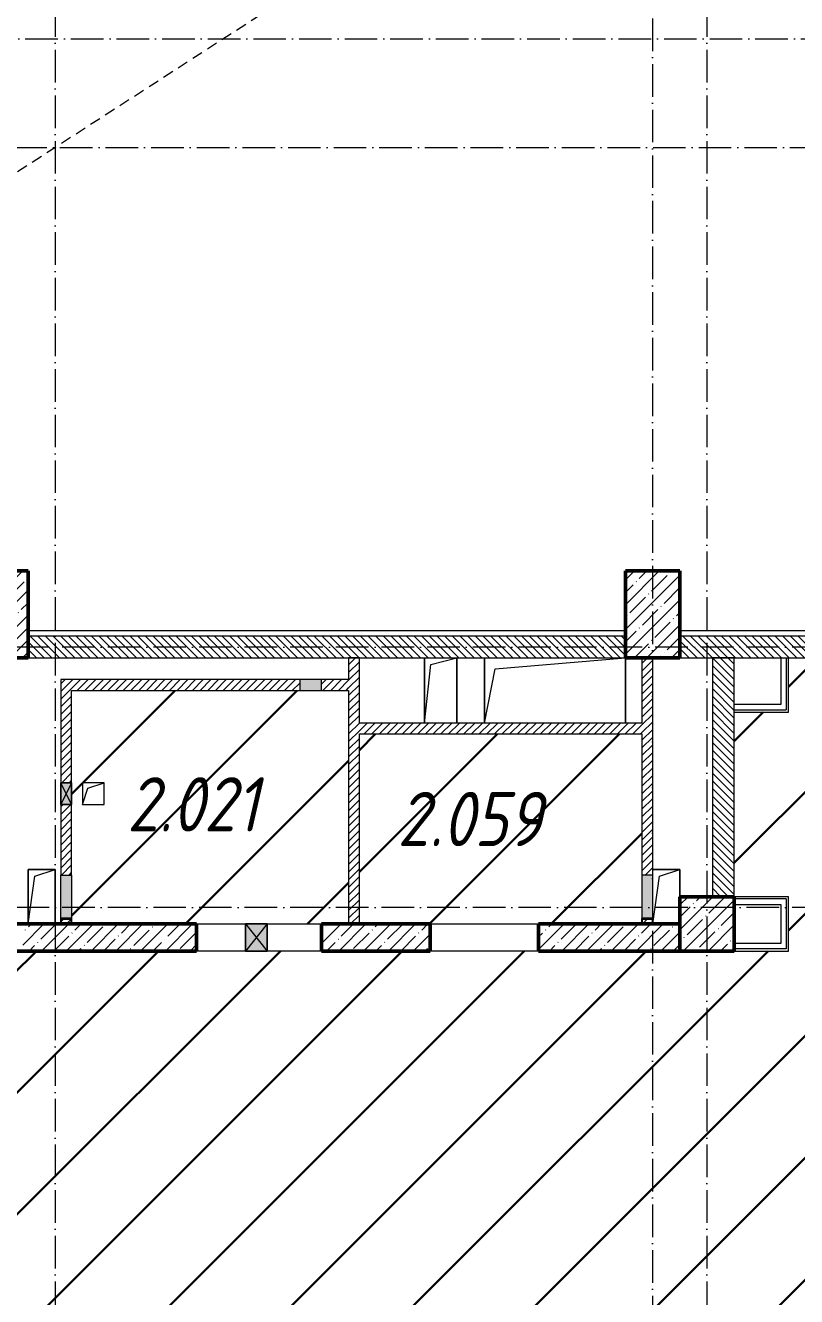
# Model space of a CAD drawing. Header units: millimetres. Extents: x -17017 to 628417, y -109036 to 199237.
# Drawn here: x 100485 to 107585, y 127712 to 139420 of the extents above; entities that cross this region are included whole.
import ezdxf

# ---------------------------------------------------------------- set-up
doc = ezdxf.new("R2010")
doc.units = ezdxf.units.MM
doc.linetypes.add('200_ШТРИХ_ш1п0_6_', pattern=[160, 100, -60])
doc.linetypes.add('50_200_ШТРИХ_1Т_ш5_п1_п1_', pattern=[700, 500, -100, 0, -100])
for name, color, linetype, lineweight in [('3.1) ЖБ окна 1.2 м', 102, 'Continuous', 30), ('A-DETL-____-OTLN-3', 7, '200_ШТРИХ_ш1п0_6_', 9), ('A-DETL-GENF-OTLN', 7, 'Continuous', 9), ('A-FLOR-____-OTLN', 7, 'Continuous', 9), ('A-GENM-____-MCUT', 7, 'Continuous', 25), ('A-GENM-____-OTLN', 7, 'Continuous', 9), ('A-GENM-____-OTLN-1', 7, 'Continuous', 25), ('A-GLAZ-____-OTLN', 7, 'Continuous', 9), ('A-WALL-____-MCUT', 7, 'Continuous', 13), ('A-WALL-____-MCUT-2', 7, 'Continuous', 50), ('A-WALL-____-OTLN', 7, 'Continuous', 9), ('A-WALL-____-PATT-1', 7, 'Continuous', 9), ('A-WALL-FNSH-MCUT-1', 7, 'Continuous', 9), ('S-COLS-____-MCUT', 7, 'Continuous', 50), ('S-COLS-____-OTLN', 7, 'Continuous', 9), ('S-GRID-____-OTLN-1', 7, '50_200_ШТРИХ_1Т_ш5_п1_п1_', 9), ('Марки помещений', 7, 'Continuous', 9), ('стяжа', 7, 'Continuous', 30)]:
    doc.layers.add(name, color=color, linetype=linetype, lineweight=lineweight)
doc.layers.add('A-GLAZ-____-OTLN-1', color=7, linetype='Continuous', lineweight=9, true_color=0xc0c0c0)
doc.styles.add('ISOCPEUR_I_2', font='isocpeui.ttf', dxfattribs={"width": 0.85, "height": 2.3})
pattern_1 = [(135, (43259.71, 63713.66), (-35.35534, -35.35534), [])]
pattern_2 = [(45, (43259.71, 63713.66), (-35.35534, 35.35534), [])]

# ---------------------------------------------------------------- blocks, each defined once
blk = doc.blocks.new('BSC_Колонна _Прямоугольная - 500х500-V78-АР1_План отверстий 2 этажа в осях 1-64_Ю-ЯЯ')
at = {"layer": 'S-COLS-____-OTLN'}
h = blk.add_hatch(dxfattribs=at)
h.set_pattern_fill('FP_90', color=256, style=0, pattern_type=2)
h.set_pattern_definition([(45, (-63500, -67431.04), (-114.04925, 114.04925), []), (45, (-63385.95, -67431.04), (-114.04925, 114.04925), [201.613, -40.323, 3.353, -36.97])])
h.paths.add_polyline_path([(-250, -250), (250, -250), (250, 250), (-250, 250)], flags=0)
at = {"layer": 'S-COLS-____-MCUT'}
for p, q in [((250, 250), (-250, 250)), ((-250, 250), (-250, -250)), ((250, -250), (250, 250)), ((-250, -250), (250, -250))]:
    blk.add_line(p, q, dxfattribs=at)
blk = doc.blocks.new('BSC_Колонна _Прямоугольная - 500х800-V86-АР1_План отверстий 2 этажа в осях 1-64_Ю-ЯЯ')
at = {"layer": 'S-COLS-____-OTLN'}
h = blk.add_hatch(dxfattribs=at)
h.set_pattern_fill('FP_99', color=256, style=0, pattern_type=2)
h.set_pattern_definition([(225, (57000, 70281.04), (114.04925, -114.04925), []), (225, (56885.95, 70281.04), (114.04925, -114.04925), [201.613, -40.323, 3.353, -36.97])])
h.paths.add_polyline_path([(-250, 400), (-250, -400), (250, -400), (250, 400)], flags=0)
at = {"layer": 'S-COLS-____-MCUT'}
for p, q in [((250, 400), (-250, 400)), ((-250, 400), (-250, -400)), ((250, -400), (250, 400)), ((-250, -400), (250, -400))]:
    blk.add_line(p, q, dxfattribs=at)
blk = doc.blocks.new('BSC_Колонна _Прямоугольная - 500х800-V87-АР1_План отверстий 2 этажа в осях 1-64_Ю-ЯЯ')
at = {"layer": 'S-COLS-____-OTLN'}
h = blk.add_hatch(dxfattribs=at)
h.set_pattern_fill('FP_100', color=256, style=0, pattern_type=2)
h.set_pattern_definition([(225, (63000, 70281.04), (114.04925, -114.04925), []), (225, (62885.95, 70281.04), (114.04925, -114.04925), [201.613, -40.323, 3.353, -36.97])])
h.paths.add_polyline_path([(-250, 400), (-250, -400), (250, -400), (250, 400)], flags=0)
at = {"layer": 'S-COLS-____-MCUT'}
for p, q in [((250, 400), (-250, 400)), ((-250, 400), (-250, -400)), ((250, -400), (250, 400)), ((-250, -400), (250, -400))]:
    blk.add_line(p, q, dxfattribs=at)
blk = doc.blocks.new('AR_Отверстие Ниша - Лючок-32404098-АР1_План отверстий 2 этажа в осях 1-64_Ю-ЯЯ')
at = {"layer": 'A-GLAZ-____-OTLN'}
blk.add_hatch(color=256, dxfattribs=at).paths.add_polyline_path([(200, -50), (200, 50), (-200, 50), (-200, -50)], flags=0)
for p, q in [((200, 50), (-200, 50)), ((-200, 50), (-200, -50)), ((-200, -50), (200, -50))]:
    blk.add_line(p, q, dxfattribs=at)
blk = doc.blocks.new('AR_Отверстие Ниша - Лючок-32404066-АР1_План отверстий 2 этажа в осях 1-64_Ю-ЯЯ')
at = {"layer": 'A-GLAZ-____-OTLN'}
blk.add_hatch(color=256, dxfattribs=at).paths.add_polyline_path([(200, -50), (200, 50), (-200, 50), (-200, -50)], flags=0)
for p, q in [((-200, 50), (200, 50)), ((-200, -50), (-200, 50)), ((200, -50), (-200, -50))]:
    blk.add_line(p, q, dxfattribs=at)
blk = doc.blocks.new('AR_Отверстие Ниша - Лючок-32404042-АР1_План отверстий 2 этажа в осях 1-64_Ю-ЯЯ')
at = {"layer": 'A-GLAZ-____-OTLN'}
blk.add_hatch(color=256, dxfattribs=at).paths.add_polyline_path([(100, -50), (100, 50), (-100, 50), (-100, -50)], flags=0)
for p, q in [((100, 50), (-100, 50)), ((-100, 50), (-100, -50)), ((100, -50), (100, 50)), ((-100, -50), (100, -50))]:
    blk.add_line(p, q, dxfattribs=at)
blk = doc.blocks.new('154_Фахверк_СКБ_Швеллер - Тип_100_3960_зеркало-29769493-АР1_План отверстий 2 этажа в осях 1-64_Ю-ЯЯ')
at = {"layer": 'A-GENM-____-MCUT'}
for p, q in [((175, 50), (125, 50)), ((125, 50), (125, -50)), ((128, 47), (175, 47)), ((128, -47), (128, 47)), ((175, 47), (175, 50)), ((125, -50), (175, -50)), ((175, -47), (128, -47)), ((175, -50), (175, -47))]:
    blk.add_line(p, q, dxfattribs=at)
blk = doc.blocks.new('AR_Отверстие прямоугольное _в стене_ - AR_Отверстие прямоугольное _в стене__ВК-32402728-АР1_План отверстий 2 этажа в осях 1-64_Ю-ЯЯ')
at = {"layer": 'A-GLAZ-____-OTLN'}
blk.add_hatch(color=256, dxfattribs=at).paths.add_polyline_path([(100, 50), (-100, 50), (-100, -50), (100, -50)], flags=0)
at = {"layer": 'A-DETL-GENF-OTLN'}
for p, q in [((-100, -50), (-100, 50)), ((-100, 50), (100, 50)), ((100, 50), (-100, -50)), ((-100, 50), (100, -50)), ((100, 50), (-100, 50)), ((-100, 50), (-100, -50)), ((100, 50), (100, -50)), ((100, -50), (100, 50)), ((100, -50), (-100, -50)), ((-100, -50), (100, -50))]:
    blk.add_line(p, q, dxfattribs=at)
blk = doc.blocks.new('AR_Отверстие прямоугольное _в плите_ - AR_Отверстие прямоугольное _в плите_-30459229-АР1_План отверстий 2 этажа в осях 1-64_Ю-ЯЯ')
at = {"layer": 'A-GENM-____-OTLN'}
for p, q in [((125, 250), (-125, 250)), ((-125, 250), (-125, -250)), ((-63, 188), (125, 250)), ((125, -250), (125, 250)), ((-125, -250), (-63, 188))]:
    blk.add_line(p, q, dxfattribs=at)
blk = doc.blocks.new('AR_Отверстие прямоугольное _в плите_ - AR_Отверстие прямоугольное _в плите_-30459207-АР1_План отверстий 2 этажа в осях 1-64_Ю-ЯЯ')
at = {"layer": 'A-GENM-____-OTLN'}
for p, q in [((100, 100), (-100, 100)), ((-100, 100), (-100, -100)), ((-100, -100), (-50, 50)), ((-50, 50), (100, 100)), ((100, -100), (100, 100)), ((-100, -100), (100, -100))]:
    blk.add_line(p, q, dxfattribs=at)
blk = doc.blocks.new('AR_Отверстие прямоугольное _в плите_ - AR_Отверстие прямоугольное _в плите_-V162-АР1_План отверстий 2 этажа в осях 1-64_Ю-ЯЯ')
at = {"layer": 'A-GENM-____-OTLN'}
for p, q in [((125, 250), (-125, 250)), ((-63, 188), (125, 250)), ((125, 0), (125, 250)), ((-125, -250), (-63, 188))]:
    blk.add_line(p, q, dxfattribs=at)
blk = doc.blocks.new('AR_Отверстие прямоугольное _в плите_ - AR_Отверстие прямоугольное _в плите_-30552610-АР1_План отверстий 2 этажа в осях 1-64_Ю-ЯЯ')
at = {"layer": 'A-GENM-____-OTLN'}
for p, q in [((-150, 300), (-150, -300)), ((-150, -300), (-90, 240)), ((-90, 240), (150, 300)), ((150, -300), (150, 300))]:
    blk.add_line(p, q, dxfattribs=at)
blk = doc.blocks.new('AR_Отверстие прямоугольное _в стене__БезПР - AR_Отверстие прямоугольное _в стене__БезПР-30578456-АР1_План отверстий 2 этажа в осях 1-64_Ю-ЯЯ')
at = {"layer": 'A-GLAZ-____-OTLN-1'}
blk.add_hatch(color=256, dxfattribs=at).paths.add_polyline_path([(100, -125), (100, 125), (-100, 125), (-100, -125)], flags=0)
at = {"layer": 'A-DETL-GENF-OTLN'}
for p, q in [((-100, -125), (-100, 125)), ((-100, 125), (100, 125)), ((100, 125), (-100, -125)), ((-100, 125), (100, -125)), ((100, 125), (-100, 125)), ((-100, 125), (-100, -125)), ((100, 125), (100, -125)), ((100, -125), (100, 125)), ((100, -125), (-100, -125)), ((-100, -125), (100, -125))]:
    blk.add_line(p, q, dxfattribs=at)
at = {"layer": 'A-GLAZ-____-OTLN'}
blk.add_line((100, 125), (-100, 125), dxfattribs=at)
blk = doc.blocks.new('AR_Отверстие прямоугольное _в плите_ - AR_Отверстие прямоугольное _в плите_-30552510-АР1_План отверстий 2 этажа в осях 1-64_Ю-ЯЯ')
at = {"layer": 'A-GENM-____-OTLN'}
for p, q in [((-650, 300), (-650, -300)), ((-550, 200), (650, 300)), ((650, -300), (650, 300)), ((-650, -300), (-550, 200))]:
    blk.add_line(p, q, dxfattribs=at)
blk = doc.blocks.new('2этаж')
at = {"layer": 'S-GRID-____-OTLN-1', "color": 251, "ltscale": 0.6, "true_color": 0x636466}
for p, q in [((47408.3, 549908.8), (47408.3, 511907.5)), ((41908.3, 549620.5), (41908.3, 512048.6)), ((47908.3, 549620.5), (47908.3, 512048.6)), ((33650.4, 534597), (88482.7, 534597)), ((18845.8, 533597), (88482.7, 533597)), ((88482.7, 528997), (33650.4, 528997)), ((88482.7, 526597), (-20260.4, 526597))]:
    blk.add_line(p, q, dxfattribs=at)

msp = doc.modelspace()

# ---------------------------------------------------------------- hatches: boundary and pattern name
at = {"layer": 'A-WALL-____-PATT-1'}
h = msp.add_hatch(dxfattribs=at)
h.set_pattern_fill('FP_6', color=256, style=0, pattern_type=2)
h.set_pattern_definition(pattern_1)
h.paths.add_polyline_path([(106010, 133595), (106010, 133795), (100510, 133795), (100510, 133595), (105107, 133595)], flags=0)
h = msp.add_hatch(dxfattribs=at)
h.set_pattern_fill('FP_6', color=256, style=0, pattern_type=2)
h.set_pattern_definition(pattern_1)
h.paths.add_polyline_path([(111960, 133595), (111960, 133795), (106510, 133795), (106510, 133595), (110410, 133595)], flags=0)
h = msp.add_hatch(dxfattribs=at)
h.set_pattern_fill('FP_5', color=256, style=0, pattern_type=2)
h.set_pattern_definition(pattern_2)
h.paths.add_polyline_path([(103560, 131145), (103560, 133595), (103460, 133595), (103460, 131145)], flags=0)
h = msp.add_hatch(dxfattribs=at)
h.set_pattern_fill('FP_5', color=256, style=0, pattern_type=2)
h.set_pattern_definition(pattern_2)
h.paths.add_polyline_path([(106163, 131145), (106257, 131145), (106257, 131192), (106163, 131192)], flags=0)
h.paths.add_polyline_path([(106260, 131595), (106260, 133595), (106160, 133595), (106160, 131595), (106234, 131595)], flags=0)
h = msp.add_hatch(dxfattribs=at)
h.set_pattern_fill('FP_6', color=256, style=0, pattern_type=2)
h.set_pattern_definition(pattern_1)
h.paths.add_polyline_path([(106810, 131395), (107010, 131395), (107010, 133595), (106810, 133595)], flags=0)
h = msp.add_hatch(dxfattribs=at)
h.set_pattern_fill('FP_5', color=256, style=0, pattern_type=2)
h.set_pattern_definition(pattern_2)
h.paths.add_polyline_path([(100813, 131145), (100907, 131145), (100907, 131192), (100813, 131192)], flags=0)
h.paths.add_polyline_path([(100810, 131595), (100910, 131595), (100910, 132245), (100810, 132245), (100810, 132239)], flags=0)
h.paths.add_polyline_path([(100810, 132445), (100910, 132445), (100910, 133395), (100810, 133395)], flags=0)
h = msp.add_hatch(dxfattribs=at)
h.set_pattern_fill('FP_5', color=256, style=0, pattern_type=2)
h.set_pattern_definition(pattern_2)
h.paths.add_polyline_path([(100910, 133295), (103010, 133295), (103010, 133395), (100910, 133395)], flags=0)
h.paths.add_polyline_path([(103460, 133295), (103460, 133395), (103210, 133395), (103210, 133295), (103340, 133295)], flags=0)
h = msp.add_hatch(dxfattribs=at)
h.set_pattern_fill('FP_5', color=256, style=0, pattern_type=2)
h.set_pattern_definition(pattern_2)
h.paths.add_polyline_path([(103560, 132895), (106160, 132895), (106160, 132995), (103560, 132995)], flags=0)
h = msp.add_hatch(dxfattribs=at)
h.set_pattern_fill('FP_13', color=256, style=0, pattern_type=2)
h.set_pattern_definition([(45, (43259.71, 63713.66), (-114.04925, 114.04925), []), (45, (43373.76, 63713.66), (-114.04925, 114.04925), [201.612, -40.322, 3.353, -36.97])])
h.paths.add_polyline_path([(106510, 130895), (106510, 131145), (105210, 131145), (105210, 130895), (106260, 130895)], flags=0)
h.paths.add_polyline_path([(104210, 130895), (104210, 131145), (103210, 131145), (103210, 130895), (103340, 130895)], flags=0)
h.paths.add_polyline_path([(100810, 130895), (102060, 130895), (102060, 131145), (100460, 131145), (100460, 130895)], flags=0)
at = {"layer": 'стяжа'}
h = msp.add_hatch(dxfattribs=at)
h.set_pattern_fill('ANSI31', color=5, scale=250)
h.paths.add_polyline_path([(117700, 133595), (117160, 133595), (112460, 133595), (111960, 133595), (111760, 133595), (111760, 133145), (111534, 133145), (111534, 133139), (111086, 133139), (110960, 133145), (110960, 133595), (107510, 133595), (107510, 133095), (107010, 133095), (107010, 131395), (107510, 131395), (107510, 130895), (107010, 130895), (106510, 130895), (105210, 130895), (104210, 130895), (103210, 130895), (102711, 130895), (102511, 130895), (102060, 130895), (100360, 130895), (100360, 130095), (100085, 130095), (99185, 130095), (98910, 130095), (98910, 130895), (97560, 130895), (97061, 130895), (96861, 130895), (96410, 130895), (96060, 130895), (96060, 130295), (95960, 130295), (95910, 130295), (95910, 130395), (94810, 130395), (94810, 130295), (94510, 130295), (93560, 130295), (93460, 130295), (93460, 130895), (93460, 131145), (93260, 131145), (93260, 131245), (90810, 131245), (89010, 131245), (89010, 130995), (88760, 130995), (88760, 126895), (89010, 126895), (89335, 126895), (89335, 126901), (89410, 126901), (89845, 126895), (90695, 126895), (91035, 126895), (91035, 126901), (91104, 126901), (91110, 126901), (91185, 126901), (91510, 126895), (92010, 126895), (93635, 126895), (93635, 126901), (93710, 126901), (93716, 126901), (93785, 126901), (93870, 126895), (94270, 126895), (94410, 126895), (94410, 126901), (94485, 126901), (94635, 126895), (94635, 126901), (94710, 126901), (94890, 126895), (95190, 126895), (95410, 126895), (95410, 126901), (95485, 126901), (95635, 126895), (95635, 126901), (95710, 126901), (96410, 126895), (96410, 126901), (96485, 126901), (96635, 126895), (96635, 126901), (96710, 126901), (97410, 126895), (97410, 126901), (97510, 126901), (97510, 126895), (98010, 126895), (98335, 126895), (98335, 126901), (98410, 126901), (98760, 126895), (99610, 126895), (100035, 126895), (100035, 126901), (100104, 126901), (100110, 126901), (100185, 126901), (100510, 126895), (101010, 126895), (101510, 126895), (102010, 126895), (103735, 126895), (103735, 126901), (103810, 126901), (103816, 126901), (103840, 126895), (103810, 126895), (103810, 126855), (103815, 126855), (103815, 126695), (105610, 126695), (105610, 126764), (105610, 126826), (105610, 126901), (105685, 126901), (106510, 126895), (107010, 126895), (107535, 126895), (107535, 126901), (107610, 126901), (107616, 126901), (107685, 126901), (108335, 126895), (108585, 126895), (108685, 126895), (108685, 126901), (108754, 126901), (108760, 126901), (108835, 126901), (109960, 126895), (110410, 126895), (112010, 126895), (112510, 126895), (114835, 126895), (114835, 126901), (114910, 126901), (114916, 126901), (114985, 126901), (116510, 126895), (116510, 126901), (116585, 126901), (117700, 126897)])
h.paths.add_polyline_path([(111960, 130895), (111960, 131395), (112460, 131395), (112460, 130895)], flags=16)
h.paths.add_polyline_path([(113310, 124995), (113304, 124995), (113304, 125070), (113310, 126695), (112510, 126695), (112510, 126645), (112010, 126645), (110410, 126645), (110210, 126645), (110210, 119395), (110210, 119145), (111210, 119145), (112260, 119145), (112260, 120995), (112260, 122545), (112260, 122795), (113310, 122795), (113310, 123320), (113304, 123320), (113304, 123395)])
h.paths.add_polyline_path([(117710, 126695), (116585, 126695), (116585, 126689), (116510, 126689), (114985, 126693), (114985, 126689), (114916, 126689), (114910, 126689), (114835, 126689), (114310, 126691), (114310, 126620), (114310, 125770), (114310, 125195), (114210, 125195), (114160, 125195), (113710, 125195), (113660, 125195), (113510, 125195), (113510, 125070), (113516, 125070), (113516, 124995), (113510, 123395), (113516, 123395), (113516, 123320), (113510, 122795), (117710, 122795)])
h = msp.add_hatch(dxfattribs=at)
h.set_pattern_fill('ANSI31', color=5, scale=250)
h.paths.add_polyline_path([(106160, 132895), (103560, 132895), (103560, 131145), (104210, 131145), (105210, 131145), (106160, 131145), (106160, 131195), (106160, 131595)])
h.paths.add_polyline_path([(103460, 133295), (103210, 133295), (103010, 133295), (100910, 133295), (100910, 132445), (100910, 132245), (100910, 131595), (100910, 131195), (100910, 131145), (102060, 131145), (102511, 131145), (102711, 131145), (103210, 131145), (103460, 131145)])
h.paths.add_polyline_path([(101210, 132245), (101010, 132245), (101010, 132445), (101210, 132445)], flags=16)
h.paths.add_polyline_path([(97960, 133095), (97637, 131320), (97960, 131320), (97960, 133595), (95910, 133595), (95910, 132334), (96861, 131145), (97061, 131145), (98288, 133095)])
h.paths.add_polyline_path([(98560, 131545), (98760, 131545), (98760, 133195), (98060, 133195), (98060, 133595), (97960, 133595), (97960, 133095), (98288, 133095), (97960, 132573), (97960, 131320), (97637, 131320), (97826, 132361), (97061, 131145), (97560, 131145), (98410, 131145), (98507, 131145), (98560, 131145)])
h.paths.add_polyline_path([(98410, 131595), (98510, 131595), (98510, 131192), (98410, 131192)], flags=16)

# ---------------------------------------------------------------- linework, layer by layer
at = {"layer": 'A-DETL-____-OTLN-3'}
msp.add_line((117160, 148895), (94260, 134095), dxfattribs=at)
at = {"layer": 'A-FLOR-____-OTLN'}
for p, q in [((106010, 133845), (100510, 133845)), ((111960, 133845), (106510, 133845)), ((104158, 132995), (104158, 133595)), ((104458, 133595), (104458, 132995)), ((104710, 132995), (104710, 133595)), ((106010, 133595), (106010, 132995)), ((100510, 131645), (100760, 131645)), ((100510, 131145), (100510, 131645)), ((100760, 131645), (100760, 131145)), ((106260, 131645), (106510, 131645)), ((106510, 131645), (106510, 131395))]:
    msp.add_line(p, q, dxfattribs=at)
at = {"layer": 'A-WALL-____-MCUT'}
for p, q in [((106010, 133795), (100510, 133795)), ((111960, 133795), (106510, 133795)), ((100510, 133595), (106010, 133595)), ((106510, 133595), (111960, 133595)), ((107010, 133595), (106810, 133595)), ((106810, 133595), (106810, 131395)), ((107010, 131395), (107010, 133595)), ((107440, 133595), (107440, 133165)), ((107490, 133595), (107490, 133115)), ((107440, 133165), (107010, 133165)), ((107010, 133115), (107490, 133115)), ((107490, 131375), (107010, 131375)), ((107490, 131375), (107490, 130915)), ((107010, 131325), (107440, 131325)), ((107440, 131325), (107440, 130965)), ((107440, 130965), (107010, 130965)), ((107490, 130915), (107010, 130915))]:
    msp.add_line(p, q, dxfattribs=at)
at = {"layer": 'A-WALL-____-MCUT-2'}
for p, q in [((100810, 131145), (99010, 131145)), ((100907, 131145), (100813, 131145)), ((102060, 131145), (100910, 131145)), ((102060, 130895), (102060, 131145)), ((104210, 131145), (103210, 131145)), ((103210, 131145), (103210, 130895)), ((104210, 130895), (104210, 131145)), ((106160, 131145), (105210, 131145)), ((105210, 131145), (105210, 130895)), ((106257, 131145), (106163, 131145)), ((106510, 131145), (106260, 131145)), ((97560, 130895), (102060, 130895)), ((103210, 130895), (104210, 130895)), ((105210, 130895), (106510, 130895))]:
    msp.add_line(p, q, dxfattribs=at)
at = {"layer": 'A-WALL-____-OTLN'}
for p, q in [((102060, 131145), (102511, 131145)), ((102711, 131145), (103210, 131145)), ((104210, 131145), (105210, 131145)), ((102511, 130895), (102060, 130895)), ((103210, 130895), (102711, 130895)), ((105210, 130895), (104210, 130895))]:
    msp.add_line(p, q, dxfattribs=at)
at = {"layer": 'A-WALL-FNSH-MCUT-1'}
for p, q in [((103460, 133595), (103460, 133395)), ((103560, 133595), (103460, 133595)), ((103560, 132995), (103560, 133595)), ((106160, 133595), (106160, 132995)), ((106260, 131595), (106260, 133595)), ((107510, 133095), (107510, 133595)), ((100810, 133395), (100810, 132445)), ((103010, 133395), (100810, 133395)), ((103460, 133395), (103210, 133395)), ((100910, 132445), (100910, 133295)), ((100910, 133295), (103010, 133295)), ((103210, 133295), (103460, 133295)), ((103460, 133295), (103460, 131145)), ((106160, 132995), (103560, 132995)), ((107010, 133095), (107510, 133095)), ((103560, 131145), (103560, 132895)), ((103560, 132895), (106160, 132895)), ((106160, 132895), (106160, 131595)), ((100810, 132245), (100810, 131595)), ((100910, 131595), (100910, 132245)), ((107510, 131395), (107010, 131395)), ((107510, 130895), (107510, 131395)), ((107010, 130895), (107510, 130895))]:
    msp.add_line(p, q, dxfattribs=at)

# ---------------------------------------------------------------- block references
at = {"layer": '3.1) ЖБ окна 1.2 м'}
msp.add_blockref('2этаж', (58851, -395302), dxfattribs=at)
at = {"layer": 'A-GENM-____-OTLN'}
for name, p in [('AR_Отверстие прямоугольное _в плите_ - AR_Отверстие прямоугольное _в плите_-30552610-АР1_План отверстий 2 этажа в осях 1-64_Ю-ЯЯ', (104308, 133295)), ('AR_Отверстие прямоугольное _в плите_ - AR_Отверстие прямоугольное _в плите_-30552510-АР1_План отверстий 2 этажа в осях 1-64_Ю-ЯЯ', (105360, 133295)), ('AR_Отверстие прямоугольное _в плите_ - AR_Отверстие прямоугольное _в плите_-30459207-АР1_План отверстий 2 этажа в осях 1-64_Ю-ЯЯ', (101110, 132345)), ('AR_Отверстие прямоугольное _в плите_ - AR_Отверстие прямоугольное _в плите_-30459229-АР1_План отверстий 2 этажа в осях 1-64_Ю-ЯЯ', (100635, 131395)), ('AR_Отверстие прямоугольное _в плите_ - AR_Отверстие прямоугольное _в плите_-V162-АР1_План отверстий 2 этажа в осях 1-64_Ю-ЯЯ', (106385, 131395))]:
    msp.add_blockref(name, p, dxfattribs=at)
at = {"layer": 'A-GENM-____-OTLN-1', "rotation": 270}
for p in [(100860, 131320), (106210, 131320)]:
    msp.add_blockref('154_Фахверк_СКБ_Швеллер - Тип_100_3960_зеркало-29769493-АР1_План отверстий 2 этажа в осях 1-64_Ю-ЯЯ', p, dxfattribs=at)
at = {"layer": 'A-GLAZ-____-OTLN'}
for name, p in [('AR_Отверстие Ниша - Лючок-32404042-АР1_План отверстий 2 этажа в осях 1-64_Ю-ЯЯ', (103110, 133345)), ('AR_Отверстие прямоугольное _в стене__БезПР - AR_Отверстие прямоугольное _в стене__БезПР-30578456-АР1_План отверстий 2 этажа в осях 1-64_Ю-ЯЯ', (102611, 131020))]:
    msp.add_blockref(name, p, dxfattribs=at)
at = {"layer": 'A-GLAZ-____-OTLN', "rotation": 270}
for name, p in [('AR_Отверстие прямоугольное _в стене_ - AR_Отверстие прямоугольное _в стене__ВК-32402728-АР1_План отверстий 2 этажа в осях 1-64_Ю-ЯЯ', (100860, 132345)), ('AR_Отверстие Ниша - Лючок-32404066-АР1_План отверстий 2 этажа в осях 1-64_Ю-ЯЯ', (100860, 131395)), ('AR_Отверстие Ниша - Лючок-32404098-АР1_План отверстий 2 этажа в осях 1-64_Ю-ЯЯ', (106210, 131395))]:
    msp.add_blockref(name, p, dxfattribs=at)
at = {"layer": 'S-COLS-____-OTLN', "rotation": 180}
for name, p in [('BSC_Колонна _Прямоугольная - 500х800-V86-АР1_План отверстий 2 этажа в осях 1-64_Ю-ЯЯ', (100260, 133995)), ('BSC_Колонна _Прямоугольная - 500х800-V87-АР1_План отверстий 2 этажа в осях 1-64_Ю-ЯЯ', (106260, 133995))]:
    msp.add_blockref(name, p, dxfattribs=at)
at = {"layer": 'S-COLS-____-OTLN'}
msp.add_blockref('BSC_Колонна _Прямоугольная - 500х500-V78-АР1_План отверстий 2 этажа в осях 1-64_Ю-ЯЯ', (106760, 131145), dxfattribs=at)

# ---------------------------------------------------------------- texts
at = {"layer": 'Марки помещений', "char_height": 500, "attachment_point": 1, "style": 'ISOCPEUR_I_2'}
for s, insert, width in [('2.021', (101420, 132496), 737.55), ('2.059', (103909, 132361), 785.65)]:
    msp.add_mtext(s, dxfattribs=dict(at, insert=insert, width=width))

doc.saveas('drawing.dxf')
